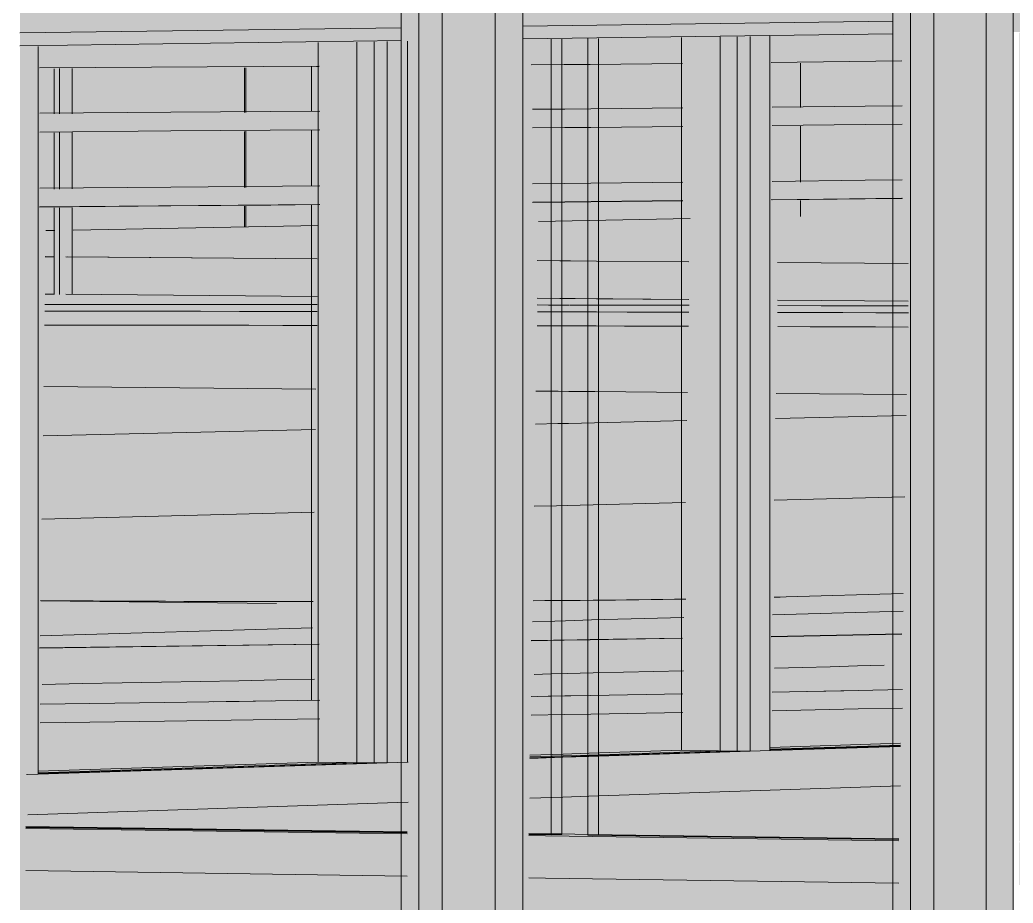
# Model space of a CAD drawing. Header units: inches. Extents: x 31213 to 31218, y -65 to 66.
# Drawn here: x 31213.87577 to 31213.89435, y 65.97347 to 65.98999 of the extents above; entities that cross this region are included whole.
import ezdxf

# ---------------------------------------------------------------- set-up
doc = ezdxf.new("R2010")
doc.units = ezdxf.units.IN
doc.header["$MEASUREMENT"] = 0
doc.linetypes.add('Dash 1_16_', pattern=[0.125, 0.0625, -0.0625])
for name, color, linetype, lineweight in [('A-FLOR', 192, 'Continuous', 13), ('A-FLOR-CLRS', 90, 'Dash 1_16_', 9), ('A-FLOR-HRAL', 11, 'Continuous', 9), ('A-FLOR-OTLN', 90, 'Continuous', 9), ('A-GLAZ-CURT', 52, 'Continuous', 9), ('A-GLAZ-CWMG', 51, 'Continuous', 9), ('A-WALL-PATT', 111, 'Continuous', 13), ('L-SITE-WALL', 31, 'Continuous', 13), ('S-BEAM', 12, 'Continuous', 9), ('S-COLS', 52, 'Continuous', 9)]:
    doc.layers.add(name, color=color, linetype=linetype, lineweight=lineweight)

# ---------------------------------------------------------------- blocks, each defined once
blk = doc.blocks.new('FP_4-Looking North East')
at = {"layer": 'A-WALL-PATT', "lineweight": 9}
for p, q in [((31213.879968, 65.989087), (31213.879968, 65.988252)), ((31213.879995, 65.989087), (31213.879995, 65.988252)), ((31213.879968, 65.987901), (31213.879968, 65.986849)), ((31213.879995, 65.987902), (31213.879995, 65.98685)), ((31213.879968, 65.986499), (31213.879968, 65.986115)), ((31213.879995, 65.986499), (31213.879995, 65.986116))]:
    blk.add_line(p, q, dxfattribs=at)

msp = doc.modelspace()

# ---------------------------------------------------------------- hatches: boundary and pattern name
at = {"layer": 'A-FLOR', "lineweight": 5}
h = msp.add_hatch(color=256, dxfattribs=at)
h.paths.add_polyline_path([(31213.839531, 65.976488), (31213.840348, 65.976493), (31213.840348, 65.976849), (31213.839531, 65.976845), (31213.839531, 65.976726)], flags=0)
h.paths.add_polyline_path([(31213.846155, 65.97653), (31213.847478, 65.976539), (31213.847478, 65.976895), (31213.846155, 65.976885), (31213.846155, 65.976587)], flags=0)
h.paths.add_polyline_path([(31213.85209, 65.976574), (31213.852877, 65.976581), (31213.852877, 65.976936), (31213.85209, 65.976929), (31213.85209, 65.97685)], flags=0)
h.paths.add_polyline_path([(31213.862321, 65.976668), (31213.863665, 65.976682), (31213.863665, 65.977035), (31213.862321, 65.977022), (31213.862321, 65.976771)], flags=0)
h.paths.add_polyline_path([(31213.863816, 65.976684), (31213.863918, 65.976685), (31213.863918, 65.977038), (31213.863816, 65.977008)], flags=0)
h.paths.add_polyline_path([(31213.866251, 65.976711), (31213.867391, 65.976725), (31213.867391, 65.977076), (31213.866251, 65.977064), (31213.866251, 65.976815)], flags=0)
h.paths.add_polyline_path([(31213.885952, 65.976993), (31213.886438, 65.977002), (31213.886438, 65.97735), (31213.885952, 65.977341), (31213.885952, 65.977263)], flags=0)
h.paths.add_polyline_path([(31213.896755, 65.977216), (31213.897791, 65.977241), (31213.897791, 65.977586), (31213.896755, 65.977561), (31213.896755, 65.977259)], flags=0)
h.paths.add_polyline_path([(31213.899274, 65.977279), (31213.900041, 65.977299), (31213.900019, 65.977642), (31213.899274, 65.977623), (31213.899274, 65.977335)], flags=0)
h = msp.add_hatch(color=256, dxfattribs=at)
h.paths.add_polyline_path([(31213.876132, 65.976836), (31213.881369, 65.976915), (31213.881369, 65.977265), (31213.876132, 65.977187), (31213.876132, 65.977067)], flags=0)
h.paths.add_polyline_path([(31213.883041, 65.976943), (31213.883054, 65.976943), (31213.883041, 65.977174)], flags=0)
h.paths.add_polyline_path([(31213.885334, 65.976981), (31213.885952, 65.976993), (31213.885952, 65.977341), (31213.885334, 65.977319)], flags=0)
h.paths.add_polyline_path([(31213.886438, 65.977002), (31213.888166, 65.97706), (31213.888166, 65.977381), (31213.886438, 65.97735), (31213.886438, 65.977218)], flags=0)
h.paths.add_polyline_path([(31213.889824, 65.977066), (31213.892266, 65.977115), (31213.892266, 65.977462), (31213.889824, 65.977413), (31213.889824, 65.977252)], flags=0)
h.paths.add_polyline_path([(31213.89452, 65.977164), (31213.89484, 65.977171), (31213.89484, 65.977517), (31213.89452, 65.977488)], flags=0)
at = {"layer": 'A-FLOR-HRAL', "lineweight": 5}
h = msp.add_hatch(color=256, dxfattribs=at)
h.paths.add_polyline_path([(31213.876407, 65.986827), (31213.876507, 65.986844), (31213.876507, 65.987877), (31213.876407, 65.987867), (31213.876407, 65.986841)], flags=0)
h.paths.add_polyline_path([(31213.876407, 65.988232), (31213.876507, 65.988247), (31213.876507, 65.989074), (31213.876407, 65.989056), (31213.876407, 65.988245)], flags=0)
h.paths.add_polyline_path([(31213.876407, 65.99109), (31213.876507, 65.991091), (31213.876507, 65.992745), (31213.876407, 65.992746)], flags=0)
h = msp.add_hatch(color=256, dxfattribs=at)
h.paths.add_polyline_path([(31213.876507, 65.986828), (31213.876577, 65.986844), (31213.876577, 65.987878), (31213.876507, 65.987867), (31213.876507, 65.986841)], flags=0)
h.paths.add_polyline_path([(31213.876507, 65.988233), (31213.876577, 65.988247), (31213.876577, 65.989075), (31213.876507, 65.989056), (31213.876507, 65.988245)], flags=0)
h.paths.add_polyline_path([(31213.876745, 65.991261), (31213.876745, 65.99196), (31213.876507, 65.991961), (31213.876507, 65.991262)], flags=0)
h.paths.add_polyline_path([(31213.876745, 65.992193), (31213.876732, 65.992747), (31213.876507, 65.992745), (31213.876507, 65.992194)], flags=0)
h = msp.add_hatch(color=256, dxfattribs=at)
h.paths.add_polyline_path([(31213.839531, 65.988913), (31213.840348, 65.988936), (31213.84033, 65.989059), (31213.839531, 65.989038), (31213.839531, 65.988916)], flags=0)
h.paths.add_polyline_path([(31213.846155, 65.988936), (31213.847478, 65.988953), (31213.847478, 65.989082), (31213.84662, 65.989089), (31213.846602, 65.989132), (31213.846155, 65.989126), (31213.846155, 65.988977)], flags=0)
h.paths.add_polyline_path([(31213.85209, 65.988953), (31213.852877, 65.988983), (31213.852877, 65.989158), (31213.85209, 65.989133), (31213.85209, 65.988958)], flags=0)
h.paths.add_polyline_path([(31213.862321, 65.988999), (31213.863917, 65.989029), (31213.863917, 65.989313), (31213.862321, 65.989259), (31213.862321, 65.989)], flags=0)
h.paths.add_polyline_path([(31213.866251, 65.989018), (31213.867391, 65.989038), (31213.867391, 65.989362), (31213.86625, 65.989325), (31213.86625, 65.989021)], flags=0)
h.paths.add_polyline_path([(31213.885952, 65.989155), (31213.886438, 65.989172), (31213.886438, 65.98954), (31213.885952, 65.989536), (31213.885952, 65.989156)], flags=0)
h.paths.add_polyline_path([(31213.896485, 65.989255), (31213.897791, 65.989289), (31213.89779, 65.989647), (31213.896485, 65.989633), (31213.896485, 65.989272)], flags=0)
h = msp.add_hatch(color=256, dxfattribs=at)
h.paths.add_polyline_path([(31213.876131, 65.989465), (31213.881369, 65.989501), (31213.881369, 65.989559), (31213.876131, 65.989485)], flags=0)
h.paths.add_polyline_path([(31213.883041, 65.989513), (31213.883054, 65.989513), (31213.883041, 65.989582)], flags=0)
h.paths.add_polyline_path([(31213.885334, 65.989531), (31213.885952, 65.989564), (31213.885952, 65.989623), (31213.885334, 65.989615)], flags=0)
h.paths.add_polyline_path([(31213.886438, 65.98954), (31213.888166, 65.989554), (31213.888166, 65.989654), (31213.886438, 65.989607)], flags=0)
h.paths.add_polyline_path([(31213.889824, 65.989568), (31213.892266, 65.989591), (31213.892266, 65.989712), (31213.889824, 65.989678), (31213.889824, 65.989641)], flags=0)
h.paths.add_polyline_path([(31213.89452, 65.989613), (31213.89484, 65.989626), (31213.89484, 65.989748), (31213.89452, 65.989744), (31213.89452, 65.989634)], flags=0)
h = msp.add_hatch(color=256, dxfattribs=at)
h.paths.add_polyline_path([(31213.876132, 65.989085), (31213.881369, 65.989169), (31213.881369, 65.989501), (31213.876131, 65.989465), (31213.876132, 65.989088)], flags=0)
h.paths.add_polyline_path([(31213.883041, 65.989128), (31213.883054, 65.989148), (31213.883041, 65.989133)], flags=0)
h.paths.add_polyline_path([(31213.885334, 65.989149), (31213.885952, 65.989182), (31213.885952, 65.989536), (31213.885334, 65.989531), (31213.885334, 65.989153)], flags=0)
h.paths.add_polyline_path([(31213.886438, 65.989159), (31213.888166, 65.989185), (31213.888166, 65.989554), (31213.886438, 65.98954), (31213.886438, 65.989161)], flags=0)
h.paths.add_polyline_path([(31213.889824, 65.989184), (31213.892266, 65.98923), (31213.892266, 65.989591), (31213.889824, 65.989568), (31213.889824, 65.989188)], flags=0)
h.paths.add_polyline_path([(31213.89452, 65.989231), (31213.89484, 65.989261), (31213.89484, 65.989616), (31213.89452, 65.989613), (31213.89452, 65.98925)], flags=0)
h = msp.add_hatch(color=256, dxfattribs=at)
h.paths.add_polyline_path([(31213.885952, 65.989536), (31213.886438, 65.98954), (31213.886438, 65.98963), (31213.885952, 65.989623), (31213.885952, 65.989564)], flags=0)
h.paths.add_polyline_path([(31213.896485, 65.989633), (31213.89779, 65.989647), (31213.89779, 65.98979), (31213.896485, 65.989756)], flags=0)
at = {"layer": 'A-FLOR-HRAL', "lineweight": 5, "transparency": 33554466}
h = msp.add_hatch(color=256, dxfattribs=at)
h.paths.add_polyline_path([(31213.876238, 65.986826), (31213.876577, 65.986844), (31213.876577, 65.987878), (31213.876238, 65.987867), (31213.876238, 65.986841)], flags=0)
h.paths.add_polyline_path([(31213.876238, 65.988231), (31213.876577, 65.988247), (31213.876577, 65.989075), (31213.876238, 65.989056), (31213.876238, 65.988245)], flags=0)
at = {"layer": 'A-FLOR-HRAL', "lineweight": 5}
h = msp.add_hatch(color=256, dxfattribs=at)
h.paths.add_polyline_path([(31213.876626, 65.984855), (31213.876745, 65.984857), (31213.876745, 65.985553), (31213.876577, 65.985554), (31213.876577, 65.986472), (31213.876507, 65.986444), (31213.876507, 65.984856)], flags=0)
h.paths.add_polyline_path([(31213.876577, 65.986829), (31213.876745, 65.986844), (31213.876745, 65.987879), (31213.876577, 65.987867), (31213.876577, 65.986841)], flags=0)
h.paths.add_polyline_path([(31213.876577, 65.988233), (31213.876745, 65.988247), (31213.876745, 65.989076), (31213.876577, 65.989056), (31213.876577, 65.988245)], flags=0)
at = {"layer": 'A-FLOR-HRAL', "lineweight": 5, "transparency": 33554466}
h = msp.add_hatch(color=256, dxfattribs=at)
h.paths.add_polyline_path([(31213.876577, 65.986829), (31213.881332, 65.986875), (31213.881332, 65.987915), (31213.876577, 65.987867), (31213.876577, 65.986841)], flags=0)
h.paths.add_polyline_path([(31213.876577, 65.988233), (31213.881332, 65.988275), (31213.881332, 65.9891), (31213.876577, 65.989056), (31213.876577, 65.988245)], flags=0)
h.paths.add_polyline_path([(31213.88148, 65.9891), (31213.88148, 65.989101), (31213.881429, 65.989101)], flags=0)
at = {"layer": 'A-FLOR-HRAL', "lineweight": 5}
h = msp.add_hatch(color=256, dxfattribs=at)
h.paths.add_polyline_path([(31213.881369, 65.977268), (31213.881369, 65.978309), (31213.881221, 65.978307), (31213.881221, 65.977271)], flags=0)
h.paths.add_polyline_path([(31213.881221, 65.986885), (31213.881369, 65.986887), (31213.881369, 65.98793), (31213.881221, 65.987908), (31213.881221, 65.986887)], flags=0)
h.paths.add_polyline_path([(31213.881221, 65.988284), (31213.881369, 65.988286), (31213.881369, 65.989113), (31213.881221, 65.989088), (31213.881221, 65.988286)], flags=0)
at = {"layer": 'A-FLOR-HRAL', "lineweight": 5, "transparency": 33554466}
h = msp.add_hatch(color=256, dxfattribs=at)
h.paths.add_polyline_path([(31213.883154, 65.986887), (31213.883167, 65.986907), (31213.883154, 65.986904)], flags=0)
h.paths.add_polyline_path([(31213.885448, 65.986909), (31213.886066, 65.98694), (31213.886066, 65.987957), (31213.885448, 65.987922), (31213.885448, 65.986937)], flags=0)
h.paths.add_polyline_path([(31213.886553, 65.98692), (31213.888282, 65.98694), (31213.888282, 65.987978), (31213.886553, 65.987951), (31213.886553, 65.986937)], flags=0)
h.paths.add_polyline_path([(31213.883154, 65.988285), (31213.883167, 65.988303), (31213.883154, 65.988301)], flags=0)
h.paths.add_polyline_path([(31213.885448, 65.988305), (31213.886066, 65.988333), (31213.886066, 65.989142), (31213.885448, 65.98912), (31213.885448, 65.98833)], flags=0)
h.paths.add_polyline_path([(31213.886553, 65.988316), (31213.888282, 65.988333), (31213.888282, 65.98916), (31213.886553, 65.98912), (31213.886553, 65.98833)], flags=0)
h = msp.add_hatch(color=256, dxfattribs=at)
h.paths.add_polyline_path([(31213.886066, 65.986915), (31213.886553, 65.98694), (31213.886553, 65.987962), (31213.886066, 65.987951), (31213.886066, 65.986937)], flags=0)
h.paths.add_polyline_path([(31213.886066, 65.988311), (31213.886553, 65.988333), (31213.886552, 65.989147), (31213.886066, 65.98912), (31213.886066, 65.98833)], flags=0)
h = msp.add_hatch(color=256, dxfattribs=at)
h.paths.add_polyline_path([(31213.889942, 65.986957), (31213.892385, 65.987009), (31213.892385, 65.988021), (31213.889942, 65.987982), (31213.889942, 65.986971)], flags=0)
h.paths.add_polyline_path([(31213.89464, 65.987014), (31213.894961, 65.987046), (31213.894961, 65.988051), (31213.89464, 65.988046), (31213.89464, 65.987043)], flags=0)
h.paths.add_polyline_path([(31213.889942, 65.988348), (31213.892385, 65.988395), (31213.892385, 65.989196), (31213.889942, 65.989163), (31213.889942, 65.988361)], flags=0)
h.paths.add_polyline_path([(31213.89464, 65.988399), (31213.894961, 65.988428), (31213.894961, 65.989223), (31213.89464, 65.989207), (31213.89464, 65.988425)], flags=0)
at = {"layer": 'A-FLOR-HRAL', "lineweight": 5}
h = msp.add_hatch(color=256, dxfattribs=at)
h.paths.add_polyline_path([(31213.839531, 65.987708), (31213.840348, 65.98771), (31213.840348, 65.988067), (31213.839531, 65.988061), (31213.839531, 65.98795)], flags=0)
h.paths.add_polyline_path([(31213.846155, 65.98773), (31213.847478, 65.987734), (31213.847478, 65.98809), (31213.846155, 65.988061), (31213.846155, 65.987792)], flags=0)
h.paths.add_polyline_path([(31213.85209, 65.987753), (31213.852877, 65.987756), (31213.852877, 65.988111), (31213.85209, 65.988108), (31213.85209, 65.988035)], flags=0)
h.paths.add_polyline_path([(31213.862321, 65.987802), (31213.863917, 65.98781), (31213.863917, 65.988164), (31213.862321, 65.988155), (31213.862321, 65.987913)], flags=0)
h.paths.add_polyline_path([(31213.86625, 65.987824), (31213.867391, 65.987841), (31213.867391, 65.988183), (31213.86625, 65.988177), (31213.86625, 65.987937)], flags=0)
h.paths.add_polyline_path([(31213.885952, 65.987971), (31213.886438, 65.987976), (31213.886438, 65.988324), (31213.885952, 65.98832), (31213.885952, 65.98806)], flags=0)
h.paths.add_polyline_path([(31213.896485, 65.988084), (31213.897791, 65.9881), (31213.897791, 65.988445), (31213.896485, 65.988429), (31213.896485, 65.988179)], flags=0)
h.paths.add_polyline_path([(31213.899274, 65.98812), (31213.899351, 65.988121), (31213.899329, 65.988465), (31213.899274, 65.988464), (31213.899274, 65.988389)], flags=0)
h = msp.add_hatch(color=256, dxfattribs=at)
h.paths.add_polyline_path([(31213.876132, 65.987889), (31213.881369, 65.987931), (31213.881369, 65.98828), (31213.876132, 65.98824), (31213.876132, 65.988061)], flags=0)
h.paths.add_polyline_path([(31213.883041, 65.987945), (31213.883054, 65.987945), (31213.883041, 65.98806)], flags=0)
h.paths.add_polyline_path([(31213.885334, 65.987965), (31213.885952, 65.987971), (31213.885952, 65.98832), (31213.885334, 65.988314), (31213.885334, 65.987968)], flags=0)
h.paths.add_polyline_path([(31213.886438, 65.987976), (31213.888166, 65.987992), (31213.888166, 65.98834), (31213.886438, 65.988324), (31213.886438, 65.98806)], flags=0)
h.paths.add_polyline_path([(31213.889824, 65.988009), (31213.892266, 65.98806), (31213.892266, 65.988382), (31213.889824, 65.988357), (31213.889824, 65.98806)], flags=0)
h.paths.add_polyline_path([(31213.89452, 65.98806), (31213.89484, 65.988064), (31213.89484, 65.98841), (31213.89452, 65.988402)], flags=0)
at = {"layer": 'A-FLOR-HRAL', "lineweight": 5, "transparency": 33554466}
h = msp.add_hatch(color=256, dxfattribs=at)
h.paths.add_polyline_path([(31213.876577, 65.985554), (31213.876606, 65.985555), (31213.876577, 65.986444)], flags=0)
h.paths.add_polyline_path([(31213.876577, 65.986829), (31213.876606, 65.986844), (31213.876577, 65.986841)], flags=0)
h.paths.add_polyline_path([(31213.876577, 65.988233), (31213.876606, 65.988247), (31213.876577, 65.988245)], flags=0)
at = {"layer": 'A-FLOR-HRAL', "lineweight": 5}
h = msp.add_hatch(color=256, dxfattribs=at)
h.paths.add_polyline_path([(31213.883154, 65.984802), (31213.883167, 65.984802), (31213.883154, 65.985227)], flags=0)
h.paths.add_polyline_path([(31213.883154, 65.986887), (31213.883167, 65.986907), (31213.883154, 65.986904)], flags=0)
h.paths.add_polyline_path([(31213.883154, 65.988285), (31213.883167, 65.988303), (31213.883154, 65.988301)], flags=0)
h = msp.add_hatch(color=256, dxfattribs=at)
h.paths.add_polyline_path([(31213.839531, 65.986283), (31213.840348, 65.986285), (31213.840348, 65.986642), (31213.839531, 65.986639), (31213.839531, 65.986525)], flags=0)
h.paths.add_polyline_path([(31213.846155, 65.986307), (31213.847478, 65.986312), (31213.847478, 65.986668), (31213.846155, 65.986663), (31213.846155, 65.98637)], flags=0)
h.paths.add_polyline_path([(31213.85209, 65.986333), (31213.852877, 65.986337), (31213.852877, 65.986691), (31213.85209, 65.986688), (31213.85209, 65.986615)], flags=0)
h.paths.add_polyline_path([(31213.862321, 65.986388), (31213.863917, 65.986397), (31213.863917, 65.98675), (31213.862321, 65.986741), (31213.862321, 65.986498)], flags=0)
h.paths.add_polyline_path([(31213.86625, 65.986412), (31213.867391, 65.98643), (31213.867391, 65.986772), (31213.86625, 65.986765), (31213.86625, 65.986525)], flags=0)
h.paths.add_polyline_path([(31213.885952, 65.986576), (31213.886438, 65.986581), (31213.886438, 65.98693), (31213.885952, 65.986925), (31213.885952, 65.98686)], flags=0)
h.paths.add_polyline_path([(31213.896485, 65.986702), (31213.897791, 65.986721), (31213.897791, 65.987066), (31213.896485, 65.987048), (31213.896485, 65.986797)], flags=0)
h.paths.add_polyline_path([(31213.899274, 65.986743), (31213.899438, 65.986745), (31213.899416, 65.987089), (31213.899274, 65.987087), (31213.899274, 65.987012)], flags=0)
h = msp.add_hatch(color=256, dxfattribs=at)
h.paths.add_polyline_path([(31213.876132, 65.986485), (31213.881369, 65.986531), (31213.881369, 65.986881), (31213.876132, 65.986836), (31213.876132, 65.986727)], flags=0)
h.paths.add_polyline_path([(31213.883041, 65.986547), (31213.883054, 65.986547), (31213.883041, 65.986791)], flags=0)
h.paths.add_polyline_path([(31213.885334, 65.98657), (31213.885952, 65.986576), (31213.885952, 65.986925), (31213.885334, 65.986919), (31213.885334, 65.986572)], flags=0)
h.paths.add_polyline_path([(31213.886438, 65.986581), (31213.888166, 65.9866), (31213.888166, 65.986948), (31213.886438, 65.98693), (31213.886438, 65.986812)], flags=0)
h.paths.add_polyline_path([(31213.889824, 65.986619), (31213.892266, 65.986648), (31213.892266, 65.986994), (31213.889824, 65.986966), (31213.889824, 65.98682)], flags=0)
h.paths.add_polyline_path([(31213.89452, 65.986676), (31213.89484, 65.98668), (31213.89484, 65.987026), (31213.89452, 65.987017)], flags=0)
at = {"layer": 'A-FLOR-HRAL', "lineweight": 5, "transparency": 33554466}
h = msp.add_hatch(color=256, dxfattribs=at)
h.paths.add_polyline_path([(31213.889824, 65.97845), (31213.892266, 65.978499), (31213.892266, 65.986649), (31213.889824, 65.986618), (31213.889824, 65.978455)], flags=0)
h.paths.add_polyline_path([(31213.89452, 65.978545), (31213.89484, 65.978551), (31213.89484, 65.986681), (31213.89452, 65.986677), (31213.89452, 65.983257)], flags=0)
h = msp.add_hatch(color=256, dxfattribs=at)
h.paths.add_polyline_path([(31213.894961, 65.985407), (31213.894961, 65.986665), (31213.89464, 65.98666), (31213.89464, 65.98541)], flags=0)
h.paths.add_polyline_path([(31213.892385, 65.985428), (31213.892385, 65.986633), (31213.889942, 65.986589), (31213.889942, 65.985447), (31213.891704, 65.985433)], flags=0)
for points in [[(31213.876132, 65.978237), (31213.881369, 65.978309), (31213.881369, 65.986531), (31213.876132, 65.986486), (31213.876132, 65.978456)], [(31213.876577, 65.985554), (31213.876577, 65.986472), (31213.876238, 65.986444), (31213.876238, 65.985557)], [(31213.881332, 65.985516), (31213.881332, 65.986514), (31213.876577, 65.986444), (31213.876577, 65.985554), (31213.878697, 65.985537)], [(31213.886066, 65.985478), (31213.886066, 65.986561), (31213.885867, 65.986554), (31213.885867, 65.98548)], [(31213.885952, 65.978384), (31213.886438, 65.978392), (31213.886438, 65.986582), (31213.885952, 65.986577), (31213.885952, 65.978455)], [(31213.886553, 65.985474), (31213.886553, 65.986566), (31213.886066, 65.986554), (31213.886066, 65.985478)]]:
    msp.add_hatch(color=256, dxfattribs=at).paths.add_polyline_path(points, flags=0)
at = {"layer": 'A-FLOR-HRAL', "lineweight": 5}
for points in [[(31213.876507, 65.984856), (31213.876507, 65.986472), (31213.876407, 65.986444), (31213.876407, 65.984857)], [(31213.876745, 65.985553), (31213.876745, 65.986474), (31213.876577, 65.986444), (31213.876577, 65.985554)], [(31213.881221, 65.978307), (31213.881369, 65.978309), (31213.881369, 65.986531), (31213.881221, 65.986506), (31213.881221, 65.978455)]]:
    msp.add_hatch(color=256, dxfattribs=at).paths.add_polyline_path(points, flags=0)
at = {"layer": 'A-FLOR-HRAL', "lineweight": 5, "transparency": 33554466}
h = msp.add_hatch(color=256, dxfattribs=at)
h.paths.add_polyline_path([(31213.883041, 65.978336), (31213.883054, 65.978336), (31213.883041, 65.978455)], flags=0)
h.paths.add_polyline_path([(31213.885334, 65.978374), (31213.885952, 65.978384), (31213.885952, 65.986577), (31213.885334, 65.986571), (31213.885334, 65.978455)], flags=0)
h.paths.add_polyline_path([(31213.886438, 65.978392), (31213.888166, 65.978421), (31213.888166, 65.9866), (31213.886438, 65.986582), (31213.886438, 65.978455)], flags=0)
h = msp.add_hatch(color=256, dxfattribs=at)
h.paths.add_polyline_path([(31213.888282, 65.985461), (31213.888282, 65.986585), (31213.886553, 65.986554), (31213.886553, 65.985474), (31213.886758, 65.985473)], flags=0)
h.paths.add_polyline_path([(31213.885867, 65.98548), (31213.885867, 65.986559), (31213.885448, 65.986554), (31213.885472, 65.985483)], flags=0)
at = {"layer": 'A-GLAZ-CURT', "lineweight": 5, "transparency": 33554458}
for points in [[(31213.875767, 65.967121), (31213.88367, 65.967468), (31213.88367, 66.01525), (31213.875767, 66.015412), (31213.875767, 65.967463)], [(31213.885176, 65.967534), (31213.892865, 65.967871), (31213.892865, 66.01506), (31213.885176, 66.015219), (31213.885176, 65.967867)]]:
    msp.add_hatch(color=256, dxfattribs=at).paths.add_polyline_path(points, flags=0)
h = msp.add_hatch(color=256, dxfattribs=at)
h.paths.add_polyline_path([(31213.883018, 65.976113), (31213.883031, 65.976113), (31213.883018, 65.976315)], flags=0)
h.paths.add_polyline_path([(31213.885311, 65.976186), (31213.889188, 65.976314), (31213.889188, 65.989671), (31213.885311, 65.989617), (31213.885311, 65.976315)], flags=0)
h.paths.add_polyline_path([(31213.883018, 65.991183), (31213.883031, 65.991183), (31213.883018, 65.992865)], flags=0)
h.paths.add_polyline_path([(31213.885311, 65.99121), (31213.889188, 65.991256), (31213.889188, 66.00988), (31213.885311, 66.009858), (31213.885311, 65.992865)], flags=0)
h = msp.add_hatch(color=256, dxfattribs=at)
h.paths.add_polyline_path([(31213.897732, 65.974578), (31213.897732, 65.989795), (31213.894465, 65.989749), (31213.894465, 65.974624)], flags=0)
h.paths.add_polyline_path([(31213.892213, 65.974655), (31213.892213, 65.989717), (31213.886391, 65.989635), (31213.886391, 65.974736), (31213.89097, 65.974672)], flags=0)
h.paths.add_polyline_path([(31213.886391, 65.991225), (31213.892213, 65.991295), (31213.892213, 66.0099), (31213.886391, 66.009869), (31213.886391, 65.992866)], flags=0)
h.paths.add_polyline_path([(31213.894465, 65.991322), (31213.897732, 65.991361), (31213.897732, 66.00993), (31213.894465, 66.009913), (31213.894465, 65.992866)], flags=0)
h = msp.add_hatch(color=256, dxfattribs=at)
h.paths.add_polyline_path([(31213.889801, 65.976331), (31213.892242, 65.97641), (31213.892242, 65.989714), (31213.889801, 65.98968), (31213.889801, 65.97653)], flags=0)
h.paths.add_polyline_path([(31213.894497, 65.976482), (31213.895856, 65.976529), (31213.895856, 65.989765), (31213.894497, 65.989746), (31213.894497, 65.976529)], flags=0)
h.paths.add_polyline_path([(31213.889801, 65.991263), (31213.892242, 65.991292), (31213.892242, 66.009896), (31213.889801, 66.009865), (31213.889801, 65.992864)], flags=0)
h.paths.add_polyline_path([(31213.894497, 65.991319), (31213.895856, 65.991335), (31213.895856, 66.009916), (31213.894497, 66.009909), (31213.894497, 65.992864)], flags=0)
h = msp.add_hatch(color=256, dxfattribs=at)
h.paths.add_polyline_path([(31213.885707, 65.974746), (31213.885707, 65.989625), (31213.885288, 65.989619), (31213.885288, 65.974751), (31213.885601, 65.974747)], flags=0)
h.paths.add_polyline_path([(31213.883011, 65.974783), (31213.883011, 65.989587), (31213.875876, 65.989486), (31213.875876, 65.974882), (31213.882221, 65.974794)], flags=0)
h.paths.add_polyline_path([(31213.875876, 65.991099), (31213.883011, 65.991185), (31213.883011, 66.00985), (31213.875876, 66.009806), (31213.875876, 65.992866)], flags=0)
h.paths.add_polyline_path([(31213.885288, 65.991212), (31213.885707, 65.991217), (31213.885707, 66.009865), (31213.885288, 66.009863), (31213.885288, 65.992866)], flags=0)
h = msp.add_hatch(color=256, dxfattribs=at)
h.paths.add_polyline_path([(31213.876108, 65.97589), (31213.88224, 65.976095), (31213.88224, 65.989574), (31213.876108, 65.989488), (31213.876108, 65.976096)], flags=0)
h.paths.add_polyline_path([(31213.876108, 65.991101), (31213.88224, 65.991173), (31213.88224, 65.997666), (31213.882397, 65.997666), (31213.882397, 66.007269), (31213.88224, 66.007269), (31213.88224, 66.009841), (31213.876108, 66.009797), (31213.876108, 65.992865)], flags=0)
h = msp.add_hatch(color=256, dxfattribs=at)
h.paths.add_polyline_path([(31213.885707, 65.974753), (31213.885906, 65.974753), (31213.885906, 65.989628), (31213.885707, 65.989625), (31213.885707, 65.978465)], flags=0)
h.paths.add_polyline_path([(31213.885707, 65.991217), (31213.885906, 65.991219), (31213.885906, 66.009862), (31213.885707, 66.009862), (31213.885707, 65.992866)], flags=0)
at = {"layer": 'A-GLAZ-CWMG', "lineweight": 5}
for points in [[(31213.884661, 65.96745), (31213.884661, 66.015258), (31213.88367, 66.01525), (31213.88367, 65.967468), (31213.88403, 65.967461)], [(31213.884661, 65.96745), (31213.885175, 65.967472), (31213.885175, 66.015247), (31213.884661, 66.015258), (31213.884661, 65.9689)], [(31213.88367, 65.967468), (31213.88367, 66.01525), (31213.882899, 66.015243), (31213.882899, 65.967481)], [(31213.892865, 65.967871), (31213.892865, 66.01506), (31213.8921, 66.015026), (31213.8921, 65.967885)], [(31213.893849, 65.967854), (31213.893849, 66.015068), (31213.892865, 66.01506), (31213.892865, 65.967871), (31213.893223, 65.967865)], [(31213.893849, 65.967854), (31213.89435, 65.967876), (31213.89435, 66.015058), (31213.893849, 66.015068), (31213.893849, 65.968898)], [(31213.875915, 65.975119), (31213.882829, 65.975348), (31213.882829, 65.976095), (31213.875915, 65.975873)], [(31213.885928, 65.975451), (31213.886414, 65.975468), (31213.886414, 65.976211), (31213.885928, 65.976195)], [(31213.87589, 65.975118), (31213.875915, 65.975119), (31213.87589, 65.975872)]]:
    msp.add_hatch(color=256, dxfattribs=at).paths.add_polyline_path(points, flags=0)
h = msp.add_hatch(color=256, dxfattribs=at)
h.paths.add_polyline_path([(31213.888969, 65.976314), (31213.889188, 65.976314), (31213.889188, 65.989671), (31213.888143, 65.989657), (31213.888143, 65.976325)], flags=0)
h.paths.add_polyline_path([(31213.888143, 65.991244), (31213.889188, 65.991256), (31213.889188, 66.00988), (31213.888143, 66.009865), (31213.888143, 65.992864)], flags=0)
h = msp.add_hatch(color=256, dxfattribs=at)
h.paths.add_polyline_path([(31213.889429, 65.976314), (31213.889429, 65.989675), (31213.889188, 65.989671), (31213.889188, 65.976314)], flags=0)
h.paths.add_polyline_path([(31213.889188, 65.991256), (31213.889429, 65.991259), (31213.889429, 66.009881), (31213.889188, 66.009865), (31213.889188, 65.992864)], flags=0)
h = msp.add_hatch(color=256, dxfattribs=at)
h.paths.add_polyline_path([(31213.889429, 65.976308), (31213.889801, 65.97632), (31213.889801, 65.98968), (31213.889429, 65.989675), (31213.889429, 65.97846)], flags=0)
h.paths.add_polyline_path([(31213.889429, 65.991259), (31213.889801, 65.991263), (31213.889801, 66.009883), (31213.889429, 66.009865), (31213.889429, 65.992864)], flags=0)
h = msp.add_hatch(color=256, dxfattribs=at)
h.paths.add_polyline_path([(31213.87589, 65.975872), (31213.876108, 65.975879), (31213.876108, 65.989488), (31213.87589, 65.989485), (31213.87589, 65.978461)], flags=0)
h.paths.add_polyline_path([(31213.87589, 65.991098), (31213.876108, 65.991101), (31213.876108, 66.009808), (31213.87589, 66.009797), (31213.87589, 65.992865)], flags=0)
h = msp.add_hatch(color=256, dxfattribs=at)
h.paths.add_polyline_path([(31213.882177, 65.976095), (31213.882397, 65.976095), (31213.882397, 65.989576), (31213.881346, 65.989561), (31213.881346, 65.976106)], flags=0)
h.paths.add_polyline_path([(31213.881346, 65.991163), (31213.882397, 65.991175), (31213.882397, 66.009842), (31213.881346, 66.009808), (31213.881346, 65.992865)], flags=0)
h = msp.add_hatch(color=256, dxfattribs=at)
h.paths.add_polyline_path([(31213.882639, 65.976095), (31213.882639, 65.98958), (31213.882397, 65.989576), (31213.882397, 65.976095)], flags=0)
h.paths.add_polyline_path([(31213.882397, 65.991175), (31213.882639, 65.991178), (31213.882639, 66.009844), (31213.882397, 66.009842), (31213.882397, 65.992865)], flags=0)
h = msp.add_hatch(color=256, dxfattribs=at)
h.paths.add_polyline_path([(31213.882639, 65.976089), (31213.883018, 65.976102), (31213.883018, 65.989585), (31213.882639, 65.98958), (31213.882639, 65.978461)], flags=0)
h.paths.add_polyline_path([(31213.882639, 65.991178), (31213.883018, 65.991183), (31213.883018, 66.009846), (31213.882639, 66.009844), (31213.882639, 65.992865)], flags=0)
h = msp.add_hatch(color=256, dxfattribs=at)
h.paths.add_polyline_path([(31213.889615, 65.975574), (31213.892242, 65.975661), (31213.892242, 65.976399), (31213.889615, 65.976314)], flags=0)
h.paths.add_polyline_path([(31213.894496, 65.975736), (31213.896279, 65.975795), (31213.896279, 65.976529), (31213.894496, 65.976471)], flags=0)
h = msp.add_hatch(color=256, dxfattribs=at)
h.paths.add_polyline_path([(31213.882829, 65.975348), (31213.883031, 65.975355), (31213.883031, 65.976102), (31213.882829, 65.976095)], flags=0)
h.paths.add_polyline_path([(31213.88531, 65.975431), (31213.885928, 65.975451), (31213.885928, 65.976195), (31213.88531, 65.976175)], flags=0)
h.paths.add_polyline_path([(31213.886414, 65.975468), (31213.889615, 65.975574), (31213.889615, 65.976314), (31213.886414, 65.976211)], flags=0)
h = msp.add_hatch(color=256, dxfattribs=at)
h.paths.add_polyline_path([(31213.885601, 65.973936), (31213.885601, 65.974726), (31213.885288, 65.97473), (31213.885288, 65.97394)], flags=0)
h.paths.add_polyline_path([(31213.88301, 65.973973), (31213.88301, 65.974762), (31213.875876, 65.974861), (31213.875876, 65.974075), (31213.882221, 65.973984)], flags=0)
h.paths.add_polyline_path([(31213.873572, 65.974108), (31213.873572, 65.974893), (31213.873292, 65.974897), (31213.873292, 65.974112), (31213.873471, 65.97411)], flags=0)
h = msp.add_hatch(color=256, dxfattribs=at)
h.paths.add_polyline_path([(31213.898079, 65.973757), (31213.898079, 65.974552), (31213.894465, 65.974602), (31213.894465, 65.973809)], flags=0)
h.paths.add_polyline_path([(31213.892213, 65.973841), (31213.892213, 65.974634), (31213.885601, 65.974726), (31213.885601, 65.973936), (31213.89097, 65.973859)], flags=0)
at = {"layer": 'S-BEAM', "lineweight": 5}
h = msp.add_hatch(color=256, dxfattribs=at)
h.paths.add_polyline_path([(31213.846785, 65.989344), (31213.853855, 65.989441), (31213.853855, 65.990691), (31213.846785, 65.990606), (31213.846785, 65.990479)], flags=0)
h.paths.add_polyline_path([(31213.856213, 65.989473), (31213.863786, 65.989577), (31213.863786, 65.990811), (31213.856213, 65.990719), (31213.856213, 65.990479)], flags=0)
h.paths.add_polyline_path([(31213.866116, 65.989609), (31213.873464, 65.98971), (31213.873464, 65.990928), (31213.866116, 65.990839), (31213.866116, 65.990478)], flags=0)
h.paths.add_polyline_path([(31213.875768, 65.989741), (31213.882899, 65.989839), (31213.882899, 65.991042), (31213.875768, 65.990956), (31213.875768, 65.990477)], flags=0)
h.paths.add_polyline_path([(31213.885177, 65.98987), (31213.8921, 65.989965), (31213.8921, 65.991153), (31213.885177, 65.991069), (31213.885177, 65.990477)], flags=0)
h.paths.add_polyline_path([(31213.894352, 65.989996), (31213.901076, 65.990088), (31213.901076, 65.991261), (31213.894352, 65.99118), (31213.894352, 65.990476)], flags=0)
h.paths.add_polyline_path([(31213.903302, 65.990118), (31213.909834, 65.990208), (31213.909834, 65.991367), (31213.903302, 65.991288), (31213.903302, 65.990476)], flags=0)
h.paths.add_polyline_path([(31213.912036, 65.990238), (31213.918383, 65.990325), (31213.918383, 65.99147), (31213.912036, 65.991394), (31213.912036, 65.990475)], flags=0)
h.paths.add_polyline_path([(31213.920561, 65.990355), (31213.92673, 65.990439), (31213.92673, 65.991571), (31213.920561, 65.991496), (31213.920561, 65.990474)], flags=0)
h.paths.add_polyline_path([(31213.928885, 65.990469), (31213.934882, 65.990551), (31213.934882, 65.991669), (31213.928885, 65.991597), (31213.928885, 65.990474)], flags=0)
h.paths.add_polyline_path([(31213.937014, 65.99058), (31213.942601, 65.990657), (31213.942601, 65.991763), (31213.937014, 65.991695)], flags=0)
h.paths.add_polyline_path([(31214.019984, 65.991717), (31214.024257, 65.991775), (31214.024257, 65.992749), (31214.019984, 65.992697)], flags=0)
h.paths.add_polyline_path([(31214.124359, 65.993146), (31214.126544, 65.993176), (31214.126544, 65.993984), (31214.124359, 65.993957)], flags=0)
h.paths.add_polyline_path([(31214.178635, 65.99389), (31214.180459, 65.993915), (31214.180459, 65.994635), (31214.178635, 65.994613)], flags=0)
h.paths.add_polyline_path([(31214.181875, 65.993934), (31214.183776, 65.99396), (31214.183776, 65.994675), (31214.181875, 65.994652)], flags=0)
h.paths.add_polyline_path([(31214.188439, 65.994024), (31214.190174, 65.994048), (31214.190174, 65.994752), (31214.188439, 65.994731)], flags=0)
h.paths.add_polyline_path([(31214.254513, 65.994929), (31214.255388, 65.994941), (31214.255388, 65.99554), (31214.254513, 65.995529)], flags=0)
h.paths.add_polyline_path([(31214.295876, 65.995496), (31214.296444, 65.995503), (31214.296444, 65.996036), (31214.295876, 65.996029)], flags=0)
h.paths.add_polyline_path([(31214.304731, 65.995617), (31214.305374, 65.995626), (31214.305374, 65.996143), (31214.304731, 65.996136)], flags=0)
h.paths.add_polyline_path([(31214.309813, 65.995686), (31214.310471, 65.995695), (31214.310471, 65.996205), (31214.309813, 65.996197)], flags=0)
h.paths.add_polyline_path([(31214.311489, 65.995709), (31214.312134, 65.995718), (31214.312134, 65.996225), (31214.311489, 65.996217)], flags=0)
h.paths.add_polyline_path([(31214.313147, 65.995732), (31214.31378, 65.995741), (31214.31378, 65.996245), (31214.313147, 65.996237)], flags=0)
h.paths.add_polyline_path([(31214.314787, 65.995755), (31214.315408, 65.995763), (31214.315408, 65.996265), (31214.314787, 65.996257)], flags=0)
h.paths.add_polyline_path([(31214.31641, 65.995777), (31214.31688, 65.995783), (31214.31688, 65.996282), (31214.31641, 65.996277)], flags=0)
h = msp.add_hatch(color=256, dxfattribs=at)
h.paths.add_polyline_path([(31213.846526, 65.989089), (31213.853856, 65.989192), (31213.853855, 65.989441), (31213.846785, 65.989344)], flags=0)
h.paths.add_polyline_path([(31213.856213, 65.989225), (31213.863786, 65.989331), (31213.863786, 65.989577), (31213.856213, 65.989473)], flags=0)
h.paths.add_polyline_path([(31213.866116, 65.989364), (31213.873465, 65.989467), (31213.873464, 65.98971), (31213.866116, 65.989609)], flags=0)
h.paths.add_polyline_path([(31213.875768, 65.989499), (31213.8829, 65.989599), (31213.882899, 65.989839), (31213.875768, 65.989741)], flags=0)
h.paths.add_polyline_path([(31213.885177, 65.989631), (31213.892101, 65.989728), (31213.8921, 65.989965), (31213.885177, 65.98987)], flags=0)
h.paths.add_polyline_path([(31213.894352, 65.98976), (31213.901076, 65.989854), (31213.901076, 65.990088), (31213.894352, 65.989996)], flags=0)
h.paths.add_polyline_path([(31213.903303, 65.989885), (31213.909835, 65.989977), (31213.909834, 65.990208), (31213.903302, 65.990118)], flags=0)
h.paths.add_polyline_path([(31213.912037, 65.990008), (31213.918383, 65.990097), (31213.918383, 65.990325), (31213.912036, 65.990238)], flags=0)
h.paths.add_polyline_path([(31213.920562, 65.990127), (31213.92673, 65.990214), (31213.92673, 65.990439), (31213.920561, 65.990355)], flags=0)
h.paths.add_polyline_path([(31213.928885, 65.990244), (31213.934882, 65.990328), (31213.934882, 65.990551), (31213.928885, 65.990469)], flags=0)
h.paths.add_polyline_path([(31213.937014, 65.990358), (31213.942601, 65.990436), (31213.942601, 65.990657), (31213.937014, 65.99058), (31213.937014, 65.990473)], flags=0)
h.paths.add_polyline_path([(31214.019984, 65.991521), (31214.024257, 65.991581), (31214.024257, 65.991775), (31214.019984, 65.991717), (31214.019984, 65.991668)], flags=0)
h.paths.add_polyline_path([(31214.124359, 65.992984), (31214.126544, 65.993015), (31214.126544, 65.993176), (31214.124359, 65.993146)], flags=0)
h.paths.add_polyline_path([(31214.178635, 65.993745), (31214.180244, 65.993768), (31214.180367, 65.99387), (31214.180367, 65.993913), (31214.178635, 65.99389)], flags=0)
h.paths.add_polyline_path([(31214.181875, 65.993791), (31214.183776, 65.993817), (31214.183776, 65.99396), (31214.181875, 65.993934)], flags=0)
h.paths.add_polyline_path([(31214.18844, 65.993883), (31214.190175, 65.993918), (31214.190174, 65.994048), (31214.188439, 65.994024)], flags=0)
h.paths.add_polyline_path([(31214.254513, 65.994809), (31214.255347, 65.994821), (31214.255499, 65.994943), (31214.254513, 65.994929)], flags=0)
h.paths.add_polyline_path([(31214.295876, 65.995389), (31214.29639, 65.995396), (31214.296527, 65.995504), (31214.295876, 65.995496)], flags=0)
h.paths.add_polyline_path([(31214.304731, 65.995513), (31214.305374, 65.995522), (31214.305344, 65.995625), (31214.304731, 65.995617)], flags=0)
h.paths.add_polyline_path([(31214.309813, 65.995585), (31214.310472, 65.995594), (31214.310442, 65.995695), (31214.309813, 65.995686)], flags=0)
h.paths.add_polyline_path([(31214.311489, 65.995608), (31214.312135, 65.995617), (31214.312134, 65.995718), (31214.311489, 65.995709)], flags=0)
h.paths.add_polyline_path([(31214.313147, 65.995631), (31214.31378, 65.99564), (31214.313751, 65.99574), (31214.313147, 65.995732)], flags=0)
h.paths.add_polyline_path([(31214.314788, 65.995654), (31214.315409, 65.995663), (31214.31538, 65.995763), (31214.314787, 65.995755)], flags=0)
h.paths.add_polyline_path([(31214.316411, 65.995677), (31214.31675, 65.995682), (31214.31688, 65.995783), (31214.31641, 65.995777)], flags=0)
at = {"layer": 'S-COLS', "lineweight": 5}
h = msp.add_hatch(color=256, dxfattribs=at)
h.paths.add_polyline_path([(31213.889967, 65.986954), (31213.89037, 65.986971), (31213.89037, 65.987997), (31213.889967, 65.987979), (31213.889967, 65.986968)], flags=0)
h.paths.add_polyline_path([(31213.889967, 65.988346), (31213.89037, 65.988361), (31213.89037, 65.989173), (31213.889967, 65.989161), (31213.889967, 65.988358)], flags=0)
h = msp.add_hatch(color=256, dxfattribs=at)
h.paths.add_polyline_path([(31213.89037, 65.986959), (31213.892411, 65.987006), (31213.892411, 65.988018), (31213.89037, 65.987979), (31213.89037, 65.986968)], flags=0)
h.paths.add_polyline_path([(31213.89037, 65.98835), (31213.892411, 65.988392), (31213.892411, 65.989193), (31213.89037, 65.989172), (31213.89037, 65.988358)], flags=0)
for points in [[(31213.889967, 65.986302), (31213.89037, 65.986309), (31213.89037, 65.986605), (31213.889967, 65.986585)], [(31213.892411, 65.986291), (31213.892411, 65.986629), (31213.89037, 65.986585), (31213.89037, 65.986306), (31213.891729, 65.986296)]]:
    msp.add_hatch(color=256, dxfattribs=at).paths.add_polyline_path(points, flags=0)

# ---------------------------------------------------------------- linework, layer by layer
at = {"layer": 'A-FLOR'}
for p, q in [((31213.888306, 65.986271), (31213.88547, 65.986218)), ((31213.881352, 65.986141), (31213.876762, 65.986055)), ((31213.876423, 65.986049), (31213.876255, 65.986046)), ((31213.876407, 65.984857), (31213.876238, 65.984858)), ((31213.881332, 65.984815), (31213.876626, 65.984855)), ((31213.888282, 65.984757), (31213.885448, 65.984781)), ((31213.892385, 65.984723), (31213.889942, 65.984743)), ((31213.885962, 65.977341), (31213.886452, 65.97735)), ((31213.886452, 65.97735), (31213.88817, 65.977381)), ((31213.88984, 65.977413), (31213.891452, 65.977445)), ((31213.891452, 65.977445), (31213.892279, 65.977462)), ((31213.876144, 65.977187), (31213.878474, 65.97722)), ((31213.878474, 65.97722), (31213.881377, 65.977265)), ((31213.885336, 65.97733), (31213.885962, 65.977341)), ((31213.885962, 65.976992), (31213.885336, 65.976981)), ((31213.886452, 65.977001), (31213.885962, 65.976992)), ((31213.88817, 65.977033), (31213.886452, 65.977001)), ((31213.891452, 65.977098), (31213.88984, 65.977065)), ((31213.892279, 65.977115), (31213.891452, 65.977098)), ((31213.878474, 65.97687), (31213.876144, 65.976836)), ((31213.881377, 65.976915), (31213.878474, 65.97687))]:
    msp.add_line(p, q, dxfattribs=at)
at = {"layer": 'A-FLOR-CLRS', "linetype": 'Continuous'}
for p, q in [((31213.876238, 65.984858), (31213.876407, 65.984857)), ((31213.876626, 65.984855), (31213.881332, 65.984815)), ((31213.885448, 65.984781), (31213.885867, 65.984777)), ((31213.885867, 65.984777), (31213.886066, 65.984776)), ((31213.886066, 65.984776), (31213.886553, 65.984772)), ((31213.886553, 65.984772), (31213.888282, 65.984757)), ((31213.889942, 65.984743), (31213.892385, 65.984723))]:
    msp.add_line(p, q, dxfattribs=at)
at = {"layer": 'A-FLOR-HRAL'}
for p, q in [((31213.876132, 65.989088), (31213.881369, 65.989121)), ((31213.876407, 65.988228), (31213.876407, 65.989073)), ((31213.876507, 65.988229), (31213.876507, 65.989074)), ((31213.876745, 65.98823), (31213.876745, 65.989078)), ((31213.881221, 65.988279), (31213.881221, 65.989113)), ((31213.881369, 65.989113), (31213.881318, 65.989113)), ((31213.885334, 65.989147), (31213.885952, 65.98915)), ((31213.886438, 65.989154), (31213.888166, 65.989173)), ((31213.889824, 65.989191), (31213.892266, 65.989218)), ((31213.885357, 65.988314), (31213.885961, 65.988319)), ((31213.885961, 65.988319), (31213.886451, 65.988324)), ((31213.886451, 65.988324), (31213.888172, 65.98834)), ((31213.885357, 65.987965), (31213.885961, 65.987971)), ((31213.885961, 65.987971), (31213.886451, 65.987975)), ((31213.886451, 65.987975), (31213.888172, 65.987992)), ((31213.876407, 65.986822), (31213.876407, 65.987876)), ((31213.876507, 65.986823), (31213.876507, 65.987877)), ((31213.876745, 65.986825), (31213.876745, 65.987879)), ((31213.881221, 65.98688), (31213.881221, 65.987929)), ((31213.885357, 65.986919), (31213.885961, 65.986925)), ((31213.885961, 65.986925), (31213.886451, 65.98693)), ((31213.886451, 65.98693), (31213.888172, 65.986948)), ((31213.889824, 65.986619), (31213.892266, 65.98665)), ((31213.891319, 65.986642), (31213.89228, 65.986653)), ((31213.876132, 65.986487), (31213.881369, 65.986532)), ((31213.876407, 65.984853), (31213.876407, 65.986471)), ((31213.876507, 65.984852), (31213.876507, 65.986472)), ((31213.876745, 65.985553), (31213.876745, 65.986474)), ((31213.881369, 65.986531), (31213.880449, 65.986523)), ((31213.880463, 65.986523), (31213.881378, 65.986531)), ((31213.881221, 65.978307), (31213.881221, 65.986529)), ((31213.885357, 65.986573), (31213.885753, 65.986577)), ((31213.885357, 65.98657), (31213.885961, 65.986576)), ((31213.885362, 65.986575), (31213.885762, 65.98658)), ((31213.885753, 65.986577), (31213.885952, 65.986579)), ((31213.885762, 65.98658), (31213.885964, 65.986582)), ((31213.885952, 65.986579), (31213.886438, 65.986584)), ((31213.885961, 65.986576), (31213.886451, 65.986581)), ((31213.885964, 65.986582), (31213.886453, 65.986587)), ((31213.886438, 65.986584), (31213.888166, 65.986602)), ((31213.886451, 65.986581), (31213.888172, 65.9866)), ((31213.886453, 65.986587), (31213.888168, 65.986605)), ((31213.890518, 65.986627), (31213.889824, 65.986618)), ((31213.88984, 65.986619), (31213.890533, 65.986627)), ((31213.876407, 65.985556), (31213.876238, 65.985558)), ((31213.876238, 65.985557), (31213.876407, 65.985556)), ((31213.876627, 65.985554), (31213.881332, 65.985516)), ((31213.881332, 65.985517), (31213.876657, 65.985554)), ((31213.876745, 65.984857), (31213.876745, 65.985553)), ((31213.885867, 65.985481), (31213.885448, 65.985484)), ((31213.885448, 65.985483), (31213.885867, 65.98548)), ((31213.886067, 65.985479), (31213.885867, 65.985481)), ((31213.885867, 65.98548), (31213.886066, 65.985478)), ((31213.886066, 65.985478), (31213.886553, 65.985474)), ((31213.886553, 65.985475), (31213.886067, 65.985479)), ((31213.888282, 65.985461), (31213.886553, 65.985475)), ((31213.886553, 65.985474), (31213.888282, 65.985461)), ((31213.892385, 65.985429), (31213.889942, 65.985448)), ((31213.889942, 65.985447), (31213.892385, 65.985428)), ((31213.892266, 65.978501), (31213.889824, 65.978452)), ((31213.889824, 65.97845), (31213.892266, 65.978499)), ((31213.881369, 65.978311), (31213.876132, 65.978239)), ((31213.876132, 65.978237), (31213.881369, 65.978309)), ((31213.881221, 65.977271), (31213.881221, 65.978307)), ((31213.885334, 65.978374), (31213.885952, 65.978384)), ((31213.885753, 65.978383), (31213.885334, 65.978376)), ((31213.885952, 65.978387), (31213.885753, 65.978383)), ((31213.886438, 65.978395), (31213.885952, 65.978387)), ((31213.885952, 65.978384), (31213.886438, 65.978392)), ((31213.888166, 65.978423), (31213.886438, 65.978395)), ((31213.886438, 65.978392), (31213.888166, 65.978421))]:
    msp.add_line(p, q, dxfattribs=at)
for points in [[(31213.885952, 65.98915, 0), (31213.886307, 65.989153, 0), (31213.886438, 65.989154, 0)], [(31213.88984, 65.988356, 0), (31213.891585, 65.988374, 0), (31213.892277, 65.988381, 0)], [(31213.876143, 65.98824, 0), (31213.878588, 65.988258, 0), (31213.881378, 65.98828, 0)], [(31213.88984, 65.988009, 0), (31213.891585, 65.988027, 0), (31213.892277, 65.988035, 0)], [(31213.876143, 65.987889, 0), (31213.878588, 65.987908, 0), (31213.881378, 65.98793, 0)], [(31213.876143, 65.986836, 0), (31213.878588, 65.986856, 0), (31213.881378, 65.986881, 0)], [(31213.88984, 65.986966, 0), (31213.891585, 65.986986, 0), (31213.892277, 65.986994, 0)], [(31213.890533, 65.986627, 0), (31213.891585, 65.986639, 0), (31213.892277, 65.986647, 0)], [(31213.876143, 65.986485, 0), (31213.878588, 65.986506, 0), (31213.880463, 65.986523, 0)], [(31213.876144, 65.98649, 0), (31213.87836, 65.986509, 0), (31213.88134, 65.986536, 0)]]:
    msp.add_polyline3d(points, dxfattribs=at)
at = {"layer": 'A-FLOR-OTLN'}
for p, q in [((31213.876214, 65.983129), (31213.881307, 65.983082)), ((31213.885421, 65.983043), (31213.88584, 65.983039)), ((31213.88584, 65.983039), (31213.88604, 65.983037)), ((31213.88604, 65.983037), (31213.886526, 65.983033)), ((31213.886526, 65.983033), (31213.888255, 65.983017)), ((31213.889914, 65.983001), (31213.892356, 65.982978)), ((31213.889907, 65.982532), (31213.89235, 65.98259)), ((31213.885412, 65.982425), (31213.885831, 65.982435)), ((31213.885831, 65.982435), (31213.88603, 65.98244)), ((31213.88603, 65.98244), (31213.886517, 65.982451)), ((31213.886517, 65.982451), (31213.888247, 65.982492)), ((31213.876201, 65.982206), (31213.881295, 65.982327)), ((31213.889882, 65.981005), (31213.892325, 65.981068)), ((31213.885388, 65.980889), (31213.885807, 65.9809)), ((31213.885807, 65.9809), (31213.886007, 65.980905)), ((31213.886007, 65.980905), (31213.886493, 65.980917)), ((31213.886493, 65.980917), (31213.888222, 65.980962)), ((31213.87618, 65.980651), (31213.881273, 65.980782)), ((31213.892295, 65.979255), (31213.890101, 65.979193)), ((31213.876159, 65.979121), (31213.880566, 65.97907)), ((31213.89229, 65.97893), (31213.889848, 65.97886)), ((31213.885774, 65.978743), (31213.885355, 65.978731)), ((31213.885973, 65.978749), (31213.885774, 65.978743)), ((31213.88646, 65.978763), (31213.885973, 65.978749)), ((31213.888189, 65.978812), (31213.88646, 65.978763)), ((31213.881241, 65.978613), (31213.876149, 65.978466))]:
    msp.add_line(p, q, dxfattribs=at)
for points in [[(31213.876234, 65.984666, 0), (31213.876962, 65.984665, 0), (31213.87769, 65.984665, 0), (31213.878418, 65.984664, 0), (31213.879147, 65.984663, 0), (31213.879875, 65.984662, 0), (31213.880603, 65.984662, 0), (31213.881332, 65.984661, 0)], [(31213.885447, 65.984654, 0), (31213.885656, 65.984653, 0), (31213.885866, 65.984653, 0)], [(31213.885866, 65.984653, 0), (31213.885958, 65.984653, 0), (31213.886051, 65.984653, 0)], [(31213.886065, 65.984653, 0), (31213.886309, 65.984652, 0), (31213.886553, 65.984652, 0)], [(31213.886553, 65.984652, 0), (31213.887131, 65.98465, 0), (31213.887709, 65.984649, 0), (31213.888287, 65.984648, 0)], [(31213.889947, 65.984644, 0), (31213.89076, 65.984641, 0), (31213.891572, 65.984639, 0), (31213.892384, 65.984637, 0)], [(31213.876232, 65.984538, 0), (31213.87696, 65.984538, 0), (31213.877688, 65.984537, 0), (31213.878416, 65.984537, 0), (31213.879144, 65.984536, 0), (31213.879873, 65.984535, 0), (31213.880601, 65.984534, 0), (31213.881329, 65.984533, 0)], [(31213.885449, 65.984526, 0), (31213.885659, 65.984526, 0), (31213.885868, 65.984525, 0)], [(31213.885868, 65.984525, 0), (31213.885968, 65.984525, 0), (31213.886068, 65.984525, 0)], [(31213.886068, 65.984525, 0), (31213.886311, 65.984524, 0), (31213.886555, 65.984524, 0)], [(31213.886555, 65.984524, 0), (31213.887131, 65.984522, 0), (31213.887707, 65.984521, 0), (31213.888282, 65.984519, 0)], [(31213.889941, 65.984515, 0), (31213.890554, 65.984513, 0), (31213.891167, 65.984511, 0), (31213.89178, 65.984509, 0), (31213.892391, 65.984507, 0)], [(31213.876227, 65.984277, 0), (31213.876864, 65.984277, 0), (31213.877501, 65.984276, 0), (31213.878139, 65.984276, 0), (31213.878776, 65.984275, 0), (31213.879413, 65.984275, 0), (31213.880051, 65.984274, 0), (31213.880688, 65.984273, 0), (31213.881326, 65.984272, 0)], [(31213.885447, 65.984264, 0), (31213.885656, 65.984263, 0), (31213.885866, 65.984263, 0)], [(31213.885866, 65.984263, 0), (31213.885966, 65.984262, 0), (31213.886065, 65.984262, 0)], [(31213.886065, 65.984262, 0), (31213.886308, 65.984261, 0), (31213.886551, 65.984261, 0)], [(31213.886551, 65.984261, 0), (31213.88708, 65.984259, 0), (31213.887608, 65.984258, 0), (31213.888136, 65.984256, 0)], [(31213.888136, 65.984256, 0), (31213.888206, 65.984256, 0), (31213.888276, 65.984256, 0)], [(31213.889945, 65.98425, 0), (31213.890556, 65.984248, 0), (31213.891167, 65.984245, 0), (31213.891776, 65.984243, 0), (31213.892384, 65.98424, 0)], [(31213.881253, 65.979107, 0), (31213.880908, 65.979107, 0), (31213.880563, 65.979107, 0), (31213.880217, 65.979107, 0), (31213.879871, 65.979108, 0), (31213.879525, 65.979109, 0), (31213.87918, 65.979109, 0), (31213.878836, 65.97911, 0), (31213.878493, 65.979112, 0), (31213.878152, 65.979113, 0), (31213.877812, 65.979115, 0), (31213.877475, 65.979116, 0), (31213.87714, 65.979118, 0), (31213.876807, 65.97912, 0), (31213.876478, 65.979123, 0), (31213.876152, 65.979125, 0)], [(31213.885805, 65.979125, 0), (31213.885589, 65.979124, 0), (31213.885371, 65.979122, 0)], [(31213.886007, 65.979127, 0), (31213.885906, 65.979126, 0), (31213.885805, 65.979125, 0)], [(31213.886492, 65.979132, 0), (31213.886252, 65.979129, 0), (31213.886007, 65.979127, 0)], [(31213.887118, 65.979138, 0), (31213.886912, 65.979136, 0), (31213.886704, 65.979134, 0), (31213.886492, 65.979132, 0)], [(31213.888229, 65.979154, 0), (31213.888017, 65.97915, 0), (31213.887799, 65.979147, 0), (31213.887577, 65.979144, 0), (31213.88735, 65.979141, 0), (31213.887118, 65.979138, 0)], [(31213.890101, 65.979193, 0), (31213.889993, 65.97919, 0), (31213.889881, 65.979187, 0)], [(31213.889885, 65.97786, 0), (31213.890411, 65.977874, 0), (31213.890928, 65.977889, 0), (31213.891437, 65.977904, 0), (31213.891937, 65.977919, 0)], [(31213.885389, 65.977746, 0), (31213.8857, 65.977753, 0), (31213.886009, 65.97776, 0)], [(31213.886009, 65.97776, 0), (31213.886251, 65.977766, 0), (31213.886492, 65.977772, 0)], [(31213.886492, 65.977772, 0), (31213.887063, 65.977786, 0), (31213.887626, 65.9778, 0), (31213.888181, 65.977814, 0)], [(31213.876183, 65.977559, 0), (31213.876936, 65.977573, 0), (31213.877682, 65.977586, 0), (31213.878418, 65.9776, 0), (31213.879146, 65.977614, 0), (31213.879865, 65.977627, 0), (31213.880575, 65.977642, 0), (31213.881276, 65.977656, 0)], [(31213.890503, 65.977426, 0), (31213.890844, 65.977432, 0), (31213.891182, 65.977439, 0)], [(31213.879384, 65.977234, 0), (31213.879627, 65.977238, 0), (31213.87987, 65.977241, 0)], [(31213.87987, 65.977241, 0), (31213.880175, 65.977246, 0), (31213.880479, 65.977251, 0)], [(31213.885448, 65.977332, 0), (31213.885705, 65.977336, 0), (31213.885962, 65.977341, 0)], [(31213.885962, 65.977341, 0), (31213.88602, 65.977342, 0), (31213.886078, 65.977343, 0)]]:
    msp.add_polyline3d(points, dxfattribs=at)
at = {"layer": 'A-GLAZ-CURT'}
for p, q in [((31213.883229, 66.015246), (31213.883229, 65.967476)), ((31213.88367, 65.967468), (31213.88367, 66.01525)), ((31213.892428, 66.015057), (31213.892428, 65.967879)), ((31213.892865, 65.967871), (31213.892865, 66.01506)), ((31213.885707, 65.974746), (31213.885707, 65.989625)), ((31213.885906, 65.989628), (31213.885906, 65.974752)), ((31213.886391, 65.989635), (31213.886391, 65.974736)), ((31213.88659, 65.974743), (31213.88659, 65.989638)), ((31213.888867, 65.989667), (31213.888867, 65.976315)), ((31213.889188, 65.976311), (31213.889188, 65.989671)), ((31213.882073, 65.989572), (31213.882073, 65.976097)), ((31213.882397, 65.976093), (31213.882397, 65.989576)), ((31213.892243, 65.976424), (31213.889801, 65.976346)), ((31213.886415, 65.976237), (31213.885929, 65.976221)), ((31213.888867, 65.976315), (31213.886415, 65.976237)), ((31213.886415, 65.976222), (31213.889188, 65.976311)), ((31213.888867, 65.976315), (31213.889188, 65.976311)), ((31213.889801, 65.976331), (31213.892242, 65.97641)), ((31213.876108, 65.97589), (31213.882397, 65.976093)), ((31213.882073, 65.976097), (31213.876109, 65.975905)), ((31213.882073, 65.976097), (31213.882397, 65.976093)), ((31213.885929, 65.976221), (31213.885311, 65.976201)), ((31213.885311, 65.976186), (31213.885928, 65.976206)), ((31213.885928, 65.976206), (31213.886415, 65.976222)), ((31213.883011, 65.974793), (31213.875876, 65.974892)), ((31213.875876, 65.974882), (31213.883011, 65.974783)), ((31213.885906, 65.974752), (31213.885288, 65.974761)), ((31213.885288, 65.974751), (31213.885707, 65.974746)), ((31213.885906, 65.974752), (31213.885707, 65.974746)), ((31213.886391, 65.974736), (31213.88659, 65.974743)), ((31213.886391, 65.974736), (31213.892213, 65.974655)), ((31213.892213, 65.974665), (31213.88659, 65.974743))]:
    msp.add_line(p, q, dxfattribs=at)
at = {"layer": 'A-GLAZ-CWMG'}
for p, q in [((31213.884661, 66.015258), (31213.884661, 65.96745)), ((31213.882899, 65.967481), (31213.882899, 66.015243)), ((31213.885175, 66.015247), (31213.885175, 65.967472)), ((31213.8921, 65.967885), (31213.8921, 66.015054)), ((31213.893849, 66.015068), (31213.893849, 65.967854)), ((31213.89435, 66.015058), (31213.89435, 65.967876)), ((31213.888143, 65.976325), (31213.888143, 65.989657)), ((31213.889429, 65.989675), (31213.889429, 65.976308)), ((31213.889801, 65.98968), (31213.889801, 65.97632)), ((31213.876108, 65.989488), (31213.876108, 65.975879)), ((31213.881346, 65.976106), (31213.881346, 65.989561)), ((31213.882639, 65.98958), (31213.882639, 65.976089)), ((31213.883018, 65.989585), (31213.883018, 65.976102)), ((31213.889802, 65.976378), (31213.892243, 65.976457)), ((31213.885311, 65.976234), (31213.885929, 65.976254)), ((31213.885929, 65.976254), (31213.886415, 65.976269)), ((31213.886414, 65.976211), (31213.889615, 65.976314)), ((31213.886415, 65.976269), (31213.888143, 65.976325)), ((31213.889188, 65.976311), (31213.888143, 65.976325)), ((31213.889429, 65.976308), (31213.889188, 65.976311)), ((31213.889801, 65.97632), (31213.889429, 65.976308)), ((31213.889615, 65.976314), (31213.892242, 65.976399)), ((31213.875915, 65.975873), (31213.882829, 65.976095)), ((31213.876109, 65.975938), (31213.881346, 65.976106)), ((31213.882397, 65.976093), (31213.881346, 65.976106)), ((31213.882639, 65.976089), (31213.882397, 65.976093)), ((31213.883018, 65.976102), (31213.882639, 65.976089)), ((31213.882829, 65.976095), (31213.883031, 65.976102)), ((31213.88531, 65.976175), (31213.885928, 65.976195)), ((31213.885928, 65.976195), (31213.886414, 65.976211)), ((31213.876108, 65.975879), (31213.87589, 65.975872)), ((31213.886414, 65.975468), (31213.889615, 65.975574)), ((31213.889615, 65.975574), (31213.892242, 65.975661)), ((31213.875915, 65.975119), (31213.882829, 65.975348)), ((31213.882829, 65.975348), (31213.883031, 65.975355)), ((31213.88531, 65.975431), (31213.885928, 65.975451)), ((31213.885928, 65.975451), (31213.886414, 65.975468)), ((31213.875876, 65.974861), (31213.88301, 65.974762)), ((31213.875877, 65.974899), (31213.883011, 65.9748)), ((31213.885288, 65.974768), (31213.885906, 65.97476)), ((31213.885906, 65.97476), (31213.886392, 65.974753)), ((31213.886397, 65.974753), (31213.892213, 65.974672)), ((31213.885288, 65.97473), (31213.885601, 65.974726)), ((31213.885601, 65.974726), (31213.892213, 65.974634)), ((31213.875876, 65.974075), (31213.88301, 65.973973)), ((31213.885288, 65.97394), (31213.885601, 65.973936)), ((31213.885601, 65.973936), (31213.892213, 65.973841))]:
    msp.add_line(p, q, dxfattribs=at)
at = {"layer": 'S-BEAM'}
for p, q in [((31213.875768, 65.989741), (31213.882899, 65.989839)), ((31213.885177, 65.98987), (31213.8921, 65.989965)), ((31213.885177, 65.989631), (31213.892101, 65.989728)), ((31213.875768, 65.989499), (31213.8829, 65.989599))]:
    msp.add_line(p, q, dxfattribs=at)
at = {"layer": 'S-COLS'}
for p, q in [((31213.89037, 65.989174), (31213.89037, 65.988345)), ((31213.89037, 65.987997), (31213.89037, 65.986953)), ((31213.89037, 65.986605), (31213.89037, 65.986306))]:
    msp.add_line(p, q, dxfattribs=at)

# ---------------------------------------------------------------- block references
at = {"layer": 'L-SITE-WALL', "lineweight": 9}
msp.add_blockref('FP_4-Looking North East', (0, 0), dxfattribs=at)

doc.saveas('drawing.dxf')
